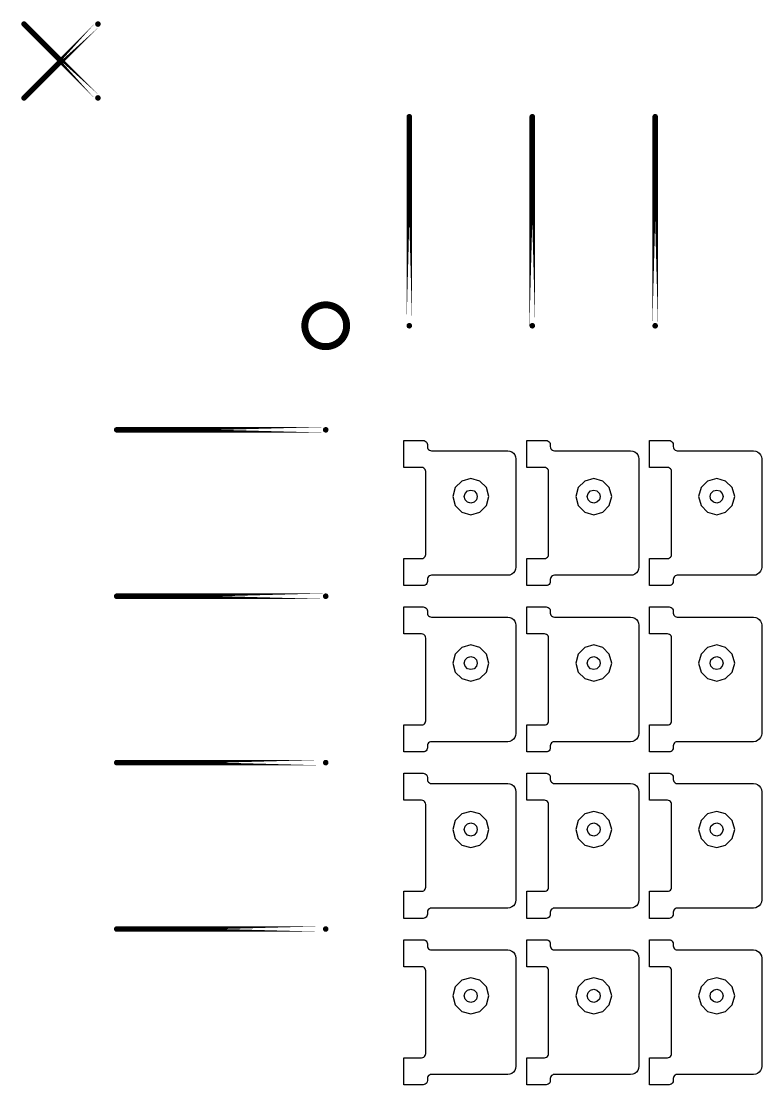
# Model space of a CAD drawing. Extents: x 11 to 212, y 11 to 212.
# Drawn here: x 45.63 to 56.26, y 161.51 to 176.77 of the extents above; entities that cross this region are included whole.
import ezdxf

# ---------------------------------------------------------------- set-up
doc = ezdxf.new("R2010")
doc.units = 0
doc.layers.get('0').update_dxf_attribs({"linetype": 'continuous'})
doc.layers.add('G', color=7, linetype='continuous')

# ---------------------------------------------------------------- blocks, each defined once
blk = doc.blocks.new('cutlineendpoint')
at = {"const_width": 0.04}
blk.add_lwpolyline([(-0.02, 0, 1), (0.02, 0, 1)], format="xyb", close=True, dxfattribs=at)

msp = doc.modelspace()

# ---------------------------------------------------------------- linework, layer by layer
at = {"layer": 'G', "const_width": 0.08}
for points in [[(46.73, 176.73), (45.67, 175.67)], [(46.73, 175.67), (45.67, 176.73)], [(51.2, 172.4), (51.2, 175.4)], [(52.965, 172.4), (52.965, 175.4)], [(54.729, 172.4), (54.729, 175.4)], [(50, 170.906), (47, 170.906)], [(50, 168.518), (47, 168.518)], [(50, 166.129), (47, 166.129)], [(50, 163.741), (47, 163.741)]]:
    msp.add_lwpolyline(points, close=True, dxfattribs=at)
at = {"layer": 'G', "const_width": 0.1}
msp.add_lwpolyline([(49.7, 172.4, 1), (50.3, 172.4, 1)], format="xyb", close=True, dxfattribs=at)
at = {"layer": 'G'}
for points in [[(51.376, 169.059), (51.392, 169.061), (51.406, 169.067), (51.418, 169.076), (51.427, 169.088), (51.433, 169.102), (51.435, 169.118), (51.435, 170.306), (51.433, 170.321), (51.427, 170.335), (51.418, 170.347), (51.406, 170.357), (51.392, 170.363), (51.376, 170.365), (51.12, 170.365), (51.12, 170.753), (51.4, 170.753), (51.415, 170.751), (51.429, 170.745), (51.442, 170.736), (51.451, 170.724), (51.457, 170.709), (51.459, 170.694), (51.459, 170.665), (51.461, 170.649), (51.467, 170.635), (51.476, 170.623), (51.488, 170.614), (51.502, 170.608), (51.518, 170.606), (52.612, 170.606), (52.642, 170.602), (52.671, 170.59), (52.695, 170.571), (52.714, 170.547), (52.725, 170.519), (52.729, 170.488), (52.729, 168.935), (52.725, 168.905), (52.714, 168.876), (52.695, 168.852), (52.671, 168.833), (52.642, 168.822), (52.612, 168.818), (51.518, 168.818), (51.502, 168.816), (51.488, 168.81), (51.476, 168.8), (51.467, 168.788), (51.461, 168.774), (51.459, 168.759), (51.459, 168.729), (51.457, 168.714), (51.451, 168.7), (51.442, 168.688), (51.429, 168.678), (51.415, 168.673), (51.4, 168.671), (51.12, 168.671), (51.12, 169.059)], [(53.141, 169.059), (53.156, 169.061), (53.171, 169.067), (53.183, 169.076), (53.192, 169.088), (53.198, 169.102), (53.2, 169.118), (53.2, 170.306), (53.198, 170.321), (53.192, 170.335), (53.183, 170.347), (53.171, 170.357), (53.156, 170.363), (53.141, 170.365), (52.885, 170.365), (52.885, 170.753), (53.165, 170.753), (53.18, 170.751), (53.194, 170.745), (53.206, 170.736), (53.216, 170.724), (53.222, 170.709), (53.224, 170.694), (53.224, 170.665), (53.226, 170.649), (53.231, 170.635), (53.241, 170.623), (53.253, 170.614), (53.267, 170.608), (53.282, 170.606), (54.376, 170.606), (54.407, 170.602), (54.435, 170.59), (54.46, 170.571), (54.478, 170.547), (54.49, 170.519), (54.494, 170.488), (54.494, 168.935), (54.49, 168.905), (54.478, 168.876), (54.46, 168.852), (54.435, 168.833), (54.407, 168.822), (54.376, 168.818), (53.282, 168.818), (53.267, 168.816), (53.253, 168.81), (53.241, 168.8), (53.231, 168.788), (53.226, 168.774), (53.224, 168.759), (53.224, 168.729), (53.222, 168.714), (53.216, 168.7), (53.206, 168.688), (53.194, 168.678), (53.18, 168.673), (53.165, 168.671), (52.885, 168.671), (52.885, 169.059)], [(54.906, 169.059), (54.921, 169.061), (54.935, 169.067), (54.947, 169.076), (54.957, 169.088), (54.963, 169.102), (54.965, 169.118), (54.965, 170.306), (54.963, 170.321), (54.957, 170.335), (54.947, 170.347), (54.935, 170.357), (54.921, 170.363), (54.906, 170.365), (54.649, 170.365), (54.649, 170.753), (54.929, 170.753), (54.945, 170.751), (54.959, 170.745), (54.971, 170.736), (54.98, 170.724), (54.986, 170.709), (54.988, 170.694), (54.988, 170.665), (54.99, 170.649), (54.996, 170.635), (55.005, 170.623), (55.018, 170.614), (55.032, 170.608), (55.047, 170.606), (56.141, 170.606), (56.172, 170.602), (56.2, 170.59), (56.224, 170.571), (56.243, 170.547), (56.255, 170.519), (56.259, 170.488), (56.259, 168.935), (56.255, 168.905), (56.243, 168.876), (56.224, 168.852), (56.2, 168.833), (56.172, 168.822), (56.141, 168.818), (55.047, 168.818), (55.032, 168.816), (55.018, 168.81), (55.005, 168.8), (54.996, 168.788), (54.99, 168.774), (54.988, 168.759), (54.988, 168.729), (54.986, 168.714), (54.98, 168.7), (54.971, 168.688), (54.959, 168.678), (54.945, 168.673), (54.929, 168.671), (54.649, 168.671), (54.649, 169.059)], [(52.307, 169.818), (52.341, 169.947), (52.307, 170.076), (52.212, 170.171), (52.082, 170.206), (51.953, 170.171), (51.858, 170.076), (51.824, 169.947), (51.858, 169.818), (51.953, 169.723), (52.082, 169.688), (52.212, 169.723)], [(54.071, 169.818), (54.106, 169.947), (54.071, 170.076), (53.976, 170.171), (53.847, 170.206), (53.718, 170.171), (53.623, 170.076), (53.588, 169.947), (53.623, 169.818), (53.718, 169.723), (53.847, 169.688), (53.976, 169.723)], [(55.836, 169.818), (55.871, 169.947), (55.836, 170.076), (55.741, 170.171), (55.612, 170.206), (55.482, 170.171), (55.388, 170.076), (55.353, 169.947), (55.388, 169.818), (55.482, 169.723), (55.612, 169.688), (55.741, 169.723)], [(52.176, 169.947), (52.164, 169.9), (52.129, 169.866), (52.082, 169.853), (52.035, 169.866), (52.001, 169.9), (51.988, 169.947), (52.001, 169.994), (52.035, 170.029), (52.082, 170.041), (52.129, 170.029), (52.164, 169.994)], [(53.941, 169.947), (53.929, 169.9), (53.894, 169.866), (53.847, 169.853), (53.8, 169.866), (53.766, 169.9), (53.753, 169.947), (53.766, 169.994), (53.8, 170.029), (53.847, 170.041), (53.894, 170.029), (53.929, 169.994)], [(55.706, 169.947), (55.693, 169.9), (55.659, 169.866), (55.612, 169.853), (55.565, 169.866), (55.53, 169.9), (55.518, 169.947), (55.53, 169.994), (55.565, 170.029), (55.612, 170.041), (55.659, 170.029), (55.693, 169.994)], [(51.376, 166.671), (51.392, 166.673), (51.406, 166.678), (51.418, 166.688), (51.427, 166.7), (51.433, 166.714), (51.435, 166.729), (51.435, 167.918), (51.433, 167.933), (51.427, 167.947), (51.418, 167.959), (51.406, 167.969), (51.392, 167.974), (51.376, 167.976), (51.12, 167.976), (51.12, 168.365), (51.4, 168.365), (51.415, 168.363), (51.429, 168.357), (51.442, 168.347), (51.451, 168.335), (51.457, 168.321), (51.459, 168.306), (51.459, 168.276), (51.461, 168.261), (51.467, 168.247), (51.476, 168.235), (51.488, 168.226), (51.502, 168.22), (51.518, 168.218), (52.612, 168.218), (52.642, 168.214), (52.671, 168.202), (52.695, 168.183), (52.714, 168.159), (52.725, 168.13), (52.729, 168.1), (52.729, 166.547), (52.725, 166.517), (52.714, 166.488), (52.695, 166.464), (52.671, 166.445), (52.642, 166.433), (52.612, 166.429), (51.518, 166.429), (51.502, 166.427), (51.488, 166.422), (51.476, 166.412), (51.467, 166.4), (51.461, 166.386), (51.459, 166.371), (51.459, 166.341), (51.457, 166.326), (51.451, 166.312), (51.442, 166.3), (51.429, 166.29), (51.415, 166.284), (51.4, 166.282), (51.12, 166.282), (51.12, 166.671)], [(53.141, 166.671), (53.156, 166.673), (53.171, 166.678), (53.183, 166.688), (53.192, 166.7), (53.198, 166.714), (53.2, 166.729), (53.2, 167.918), (53.198, 167.933), (53.192, 167.947), (53.183, 167.959), (53.171, 167.969), (53.156, 167.974), (53.141, 167.976), (52.885, 167.976), (52.885, 168.365), (53.165, 168.365), (53.18, 168.363), (53.194, 168.357), (53.206, 168.347), (53.216, 168.335), (53.222, 168.321), (53.224, 168.306), (53.224, 168.276), (53.226, 168.261), (53.231, 168.247), (53.241, 168.235), (53.253, 168.226), (53.267, 168.22), (53.282, 168.218), (54.376, 168.218), (54.407, 168.214), (54.435, 168.202), (54.46, 168.183), (54.478, 168.159), (54.49, 168.13), (54.494, 168.1), (54.494, 166.547), (54.49, 166.517), (54.478, 166.488), (54.46, 166.464), (54.435, 166.445), (54.407, 166.433), (54.376, 166.429), (53.282, 166.429), (53.267, 166.427), (53.253, 166.422), (53.241, 166.412), (53.231, 166.4), (53.226, 166.386), (53.224, 166.371), (53.224, 166.341), (53.222, 166.326), (53.216, 166.312), (53.206, 166.3), (53.194, 166.29), (53.18, 166.284), (53.165, 166.282), (52.885, 166.282), (52.885, 166.671)], [(54.906, 166.671), (54.921, 166.673), (54.935, 166.678), (54.947, 166.688), (54.957, 166.7), (54.963, 166.714), (54.965, 166.729), (54.965, 167.918), (54.963, 167.933), (54.957, 167.947), (54.947, 167.959), (54.935, 167.969), (54.921, 167.974), (54.906, 167.976), (54.649, 167.976), (54.649, 168.365), (54.929, 168.365), (54.945, 168.363), (54.959, 168.357), (54.971, 168.347), (54.98, 168.335), (54.986, 168.321), (54.988, 168.306), (54.988, 168.276), (54.99, 168.261), (54.996, 168.247), (55.005, 168.235), (55.018, 168.226), (55.032, 168.22), (55.047, 168.218), (56.141, 168.218), (56.172, 168.214), (56.2, 168.202), (56.224, 168.183), (56.243, 168.159), (56.255, 168.13), (56.259, 168.1), (56.259, 166.547), (56.255, 166.517), (56.243, 166.488), (56.224, 166.464), (56.2, 166.445), (56.172, 166.433), (56.141, 166.429), (55.047, 166.429), (55.032, 166.427), (55.018, 166.422), (55.005, 166.412), (54.996, 166.4), (54.99, 166.386), (54.988, 166.371), (54.988, 166.341), (54.986, 166.326), (54.98, 166.312), (54.971, 166.3), (54.959, 166.29), (54.945, 166.284), (54.929, 166.282), (54.649, 166.282), (54.649, 166.671)], [(52.307, 167.429), (52.341, 167.559), (52.307, 167.688), (52.212, 167.783), (52.082, 167.818), (51.953, 167.783), (51.858, 167.688), (51.824, 167.559), (51.858, 167.429), (51.953, 167.335), (52.082, 167.3), (52.212, 167.335)], [(54.071, 167.429), (54.106, 167.559), (54.071, 167.688), (53.976, 167.783), (53.847, 167.818), (53.718, 167.783), (53.623, 167.688), (53.588, 167.559), (53.623, 167.429), (53.718, 167.335), (53.847, 167.3), (53.976, 167.335)], [(55.836, 167.429), (55.871, 167.559), (55.836, 167.688), (55.741, 167.783), (55.612, 167.818), (55.482, 167.783), (55.388, 167.688), (55.353, 167.559), (55.388, 167.429), (55.482, 167.335), (55.612, 167.3), (55.741, 167.335)], [(52.176, 167.559), (52.164, 167.512), (52.129, 167.477), (52.082, 167.465), (52.035, 167.477), (52.001, 167.512), (51.988, 167.559), (52.001, 167.606), (52.035, 167.64), (52.082, 167.653), (52.129, 167.64), (52.164, 167.606)], [(53.941, 167.559), (53.929, 167.512), (53.894, 167.477), (53.847, 167.465), (53.8, 167.477), (53.766, 167.512), (53.753, 167.559), (53.766, 167.606), (53.8, 167.64), (53.847, 167.653), (53.894, 167.64), (53.929, 167.606)], [(55.706, 167.559), (55.693, 167.512), (55.659, 167.477), (55.612, 167.465), (55.565, 167.477), (55.53, 167.512), (55.518, 167.559), (55.53, 167.606), (55.565, 167.64), (55.612, 167.653), (55.659, 167.64), (55.693, 167.606)], [(51.376, 164.282), (51.392, 164.284), (51.406, 164.29), (51.418, 164.3), (51.427, 164.312), (51.433, 164.326), (51.435, 164.341), (51.435, 165.529), (51.433, 165.545), (51.427, 165.559), (51.418, 165.571), (51.406, 165.58), (51.392, 165.586), (51.376, 165.588), (51.12, 165.588), (51.12, 165.976), (51.4, 165.976), (51.415, 165.974), (51.429, 165.969), (51.442, 165.959), (51.451, 165.947), (51.457, 165.933), (51.459, 165.918), (51.459, 165.888), (51.461, 165.873), (51.467, 165.859), (51.476, 165.847), (51.488, 165.837), (51.502, 165.831), (51.518, 165.829), (52.612, 165.829), (52.642, 165.825), (52.671, 165.814), (52.695, 165.795), (52.714, 165.771), (52.725, 165.742), (52.729, 165.712), (52.729, 164.159), (52.725, 164.128), (52.714, 164.1), (52.695, 164.076), (52.671, 164.057), (52.642, 164.045), (52.612, 164.041), (51.518, 164.041), (51.502, 164.039), (51.488, 164.033), (51.476, 164.024), (51.467, 164.012), (51.461, 163.998), (51.459, 163.982), (51.459, 163.953), (51.457, 163.938), (51.451, 163.924), (51.442, 163.911), (51.429, 163.902), (51.415, 163.896), (51.4, 163.894), (51.12, 163.894), (51.12, 164.282)], [(53.141, 164.282), (53.156, 164.284), (53.171, 164.29), (53.183, 164.3), (53.192, 164.312), (53.198, 164.326), (53.2, 164.341), (53.2, 165.529), (53.198, 165.545), (53.192, 165.559), (53.183, 165.571), (53.171, 165.58), (53.156, 165.586), (53.141, 165.588), (52.885, 165.588), (52.885, 165.976), (53.165, 165.976), (53.18, 165.974), (53.194, 165.969), (53.206, 165.959), (53.216, 165.947), (53.222, 165.933), (53.224, 165.918), (53.224, 165.888), (53.226, 165.873), (53.231, 165.859), (53.241, 165.847), (53.253, 165.837), (53.267, 165.831), (53.282, 165.829), (54.376, 165.829), (54.407, 165.825), (54.435, 165.814), (54.46, 165.795), (54.478, 165.771), (54.49, 165.742), (54.494, 165.712), (54.494, 164.159), (54.49, 164.128), (54.478, 164.1), (54.46, 164.076), (54.435, 164.057), (54.407, 164.045), (54.376, 164.041), (53.282, 164.041), (53.267, 164.039), (53.253, 164.033), (53.241, 164.024), (53.231, 164.012), (53.226, 163.998), (53.224, 163.982), (53.224, 163.953), (53.222, 163.938), (53.216, 163.924), (53.206, 163.911), (53.194, 163.902), (53.18, 163.896), (53.165, 163.894), (52.885, 163.894), (52.885, 164.282)], [(54.906, 164.282), (54.921, 164.284), (54.935, 164.29), (54.947, 164.3), (54.957, 164.312), (54.963, 164.326), (54.965, 164.341), (54.965, 165.529), (54.963, 165.545), (54.957, 165.559), (54.947, 165.571), (54.935, 165.58), (54.921, 165.586), (54.906, 165.588), (54.649, 165.588), (54.649, 165.976), (54.929, 165.976), (54.945, 165.974), (54.959, 165.969), (54.971, 165.959), (54.98, 165.947), (54.986, 165.933), (54.988, 165.918), (54.988, 165.888), (54.99, 165.873), (54.996, 165.859), (55.005, 165.847), (55.018, 165.837), (55.032, 165.831), (55.047, 165.829), (56.141, 165.829), (56.172, 165.825), (56.2, 165.814), (56.224, 165.795), (56.243, 165.771), (56.255, 165.742), (56.259, 165.712), (56.259, 164.159), (56.255, 164.128), (56.243, 164.1), (56.224, 164.076), (56.2, 164.057), (56.172, 164.045), (56.141, 164.041), (55.047, 164.041), (55.032, 164.039), (55.018, 164.033), (55.005, 164.024), (54.996, 164.012), (54.99, 163.998), (54.988, 163.982), (54.988, 163.953), (54.986, 163.938), (54.98, 163.924), (54.971, 163.911), (54.959, 163.902), (54.945, 163.896), (54.929, 163.894), (54.649, 163.894), (54.649, 164.282)], [(52.307, 165.041), (52.341, 165.171), (52.307, 165.3), (52.212, 165.395), (52.082, 165.429), (51.953, 165.395), (51.858, 165.3), (51.824, 165.171), (51.858, 165.041), (51.953, 164.946), (52.082, 164.912), (52.212, 164.946)], [(54.071, 165.041), (54.106, 165.171), (54.071, 165.3), (53.976, 165.395), (53.847, 165.429), (53.718, 165.395), (53.623, 165.3), (53.588, 165.171), (53.623, 165.041), (53.718, 164.946), (53.847, 164.912), (53.976, 164.946)], [(55.836, 165.041), (55.871, 165.171), (55.836, 165.3), (55.741, 165.395), (55.612, 165.429), (55.482, 165.395), (55.388, 165.3), (55.353, 165.171), (55.388, 165.041), (55.482, 164.946), (55.612, 164.912), (55.741, 164.946)], [(52.176, 165.171), (52.164, 165.124), (52.129, 165.089), (52.082, 165.076), (52.035, 165.089), (52.001, 165.124), (51.988, 165.171), (52.001, 165.218), (52.035, 165.252), (52.082, 165.265), (52.129, 165.252), (52.164, 165.218)], [(53.941, 165.171), (53.929, 165.124), (53.894, 165.089), (53.847, 165.076), (53.8, 165.089), (53.766, 165.124), (53.753, 165.171), (53.766, 165.218), (53.8, 165.252), (53.847, 165.265), (53.894, 165.252), (53.929, 165.218)], [(55.706, 165.171), (55.693, 165.124), (55.659, 165.089), (55.612, 165.076), (55.565, 165.089), (55.53, 165.124), (55.518, 165.171), (55.53, 165.218), (55.565, 165.252), (55.612, 165.265), (55.659, 165.252), (55.693, 165.218)], [(51.376, 161.894), (51.392, 161.896), (51.406, 161.902), (51.418, 161.911), (51.427, 161.924), (51.433, 161.938), (51.435, 161.953), (51.435, 163.141), (51.433, 163.156), (51.427, 163.171), (51.418, 163.183), (51.406, 163.192), (51.392, 163.198), (51.376, 163.2), (51.12, 163.2), (51.12, 163.588), (51.4, 163.588), (51.415, 163.586), (51.429, 163.58), (51.442, 163.571), (51.451, 163.559), (51.457, 163.545), (51.459, 163.529), (51.459, 163.5), (51.461, 163.485), (51.467, 163.471), (51.476, 163.458), (51.488, 163.449), (51.502, 163.443), (51.518, 163.441), (52.612, 163.441), (52.642, 163.437), (52.671, 163.425), (52.695, 163.407), (52.714, 163.382), (52.725, 163.354), (52.729, 163.324), (52.729, 161.771), (52.725, 161.74), (52.714, 161.712), (52.695, 161.687), (52.671, 161.669), (52.642, 161.657), (52.612, 161.653), (51.518, 161.653), (51.502, 161.651), (51.488, 161.645), (51.476, 161.636), (51.467, 161.624), (51.461, 161.609), (51.459, 161.594), (51.459, 161.565), (51.457, 161.549), (51.451, 161.535), (51.442, 161.523), (51.429, 161.514), (51.415, 161.508), (51.4, 161.506), (51.12, 161.506), (51.12, 161.894)], [(53.141, 161.894), (53.156, 161.896), (53.171, 161.902), (53.183, 161.911), (53.192, 161.924), (53.198, 161.938), (53.2, 161.953), (53.2, 163.141), (53.198, 163.156), (53.192, 163.171), (53.183, 163.183), (53.171, 163.192), (53.156, 163.198), (53.141, 163.2), (52.885, 163.2), (52.885, 163.588), (53.165, 163.588), (53.18, 163.586), (53.194, 163.58), (53.206, 163.571), (53.216, 163.559), (53.222, 163.545), (53.224, 163.529), (53.224, 163.5), (53.226, 163.485), (53.231, 163.471), (53.241, 163.458), (53.253, 163.449), (53.267, 163.443), (53.282, 163.441), (54.376, 163.441), (54.407, 163.437), (54.435, 163.425), (54.46, 163.407), (54.478, 163.382), (54.49, 163.354), (54.494, 163.324), (54.494, 161.771), (54.49, 161.74), (54.478, 161.712), (54.46, 161.687), (54.435, 161.669), (54.407, 161.657), (54.376, 161.653), (53.282, 161.653), (53.267, 161.651), (53.253, 161.645), (53.241, 161.636), (53.231, 161.624), (53.226, 161.609), (53.224, 161.594), (53.224, 161.565), (53.222, 161.549), (53.216, 161.535), (53.206, 161.523), (53.194, 161.514), (53.18, 161.508), (53.165, 161.506), (52.885, 161.506), (52.885, 161.894)], [(54.906, 161.894), (54.921, 161.896), (54.935, 161.902), (54.947, 161.911), (54.957, 161.924), (54.963, 161.938), (54.965, 161.953), (54.965, 163.141), (54.963, 163.156), (54.957, 163.171), (54.947, 163.183), (54.935, 163.192), (54.921, 163.198), (54.906, 163.2), (54.649, 163.2), (54.649, 163.588), (54.929, 163.588), (54.945, 163.586), (54.959, 163.58), (54.971, 163.571), (54.98, 163.559), (54.986, 163.545), (54.988, 163.529), (54.988, 163.5), (54.99, 163.485), (54.996, 163.471), (55.005, 163.458), (55.018, 163.449), (55.032, 163.443), (55.047, 163.441), (56.141, 163.441), (56.172, 163.437), (56.2, 163.425), (56.224, 163.407), (56.243, 163.382), (56.255, 163.354), (56.259, 163.324), (56.259, 161.771), (56.255, 161.74), (56.243, 161.712), (56.224, 161.687), (56.2, 161.669), (56.172, 161.657), (56.141, 161.653), (55.047, 161.653), (55.032, 161.651), (55.018, 161.645), (55.005, 161.636), (54.996, 161.624), (54.99, 161.609), (54.988, 161.594), (54.988, 161.565), (54.986, 161.549), (54.98, 161.535), (54.971, 161.523), (54.959, 161.514), (54.945, 161.508), (54.929, 161.506), (54.649, 161.506), (54.649, 161.894)], [(52.307, 162.653), (52.341, 162.782), (52.307, 162.912), (52.212, 163.007), (52.082, 163.041), (51.953, 163.007), (51.858, 162.912), (51.824, 162.782), (51.858, 162.653), (51.953, 162.558), (52.082, 162.524), (52.212, 162.558)], [(54.071, 162.653), (54.106, 162.782), (54.071, 162.912), (53.976, 163.007), (53.847, 163.041), (53.718, 163.007), (53.623, 162.912), (53.588, 162.782), (53.623, 162.653), (53.718, 162.558), (53.847, 162.524), (53.976, 162.558)], [(55.836, 162.653), (55.871, 162.782), (55.836, 162.912), (55.741, 163.007), (55.612, 163.041), (55.482, 163.007), (55.388, 162.912), (55.353, 162.782), (55.388, 162.653), (55.482, 162.558), (55.612, 162.524), (55.741, 162.558)], [(52.176, 162.782), (52.164, 162.735), (52.129, 162.701), (52.082, 162.688), (52.035, 162.701), (52.001, 162.735), (51.988, 162.782), (52.001, 162.829), (52.035, 162.864), (52.082, 162.876), (52.129, 162.864), (52.164, 162.829)], [(53.941, 162.782), (53.929, 162.735), (53.894, 162.701), (53.847, 162.688), (53.8, 162.701), (53.766, 162.735), (53.753, 162.782), (53.766, 162.829), (53.8, 162.864), (53.847, 162.876), (53.894, 162.864), (53.929, 162.829)], [(55.706, 162.782), (55.693, 162.735), (55.659, 162.701), (55.612, 162.688), (55.565, 162.701), (55.53, 162.735), (55.518, 162.782), (55.53, 162.829), (55.565, 162.864), (55.612, 162.876), (55.659, 162.864), (55.693, 162.829)]]:
    msp.add_lwpolyline(points, close=True, dxfattribs=at)

# ---------------------------------------------------------------- block references
for p in [(45.67, 176.73), (46.73, 176.73), (45.67, 175.67), (46.73, 175.67), (51.2, 175.4), (52.965, 175.4), (54.729, 175.4), (51.2, 172.4), (52.965, 172.4), (54.729, 172.4), (47, 170.906), (50, 170.906), (47, 168.518), (50, 168.518), (47, 166.129), (50, 166.129), (47, 163.741), (50, 163.741)]:
    msp.add_blockref('cutlineendpoint', p, dxfattribs=at)

doc.saveas('drawing.dxf')
